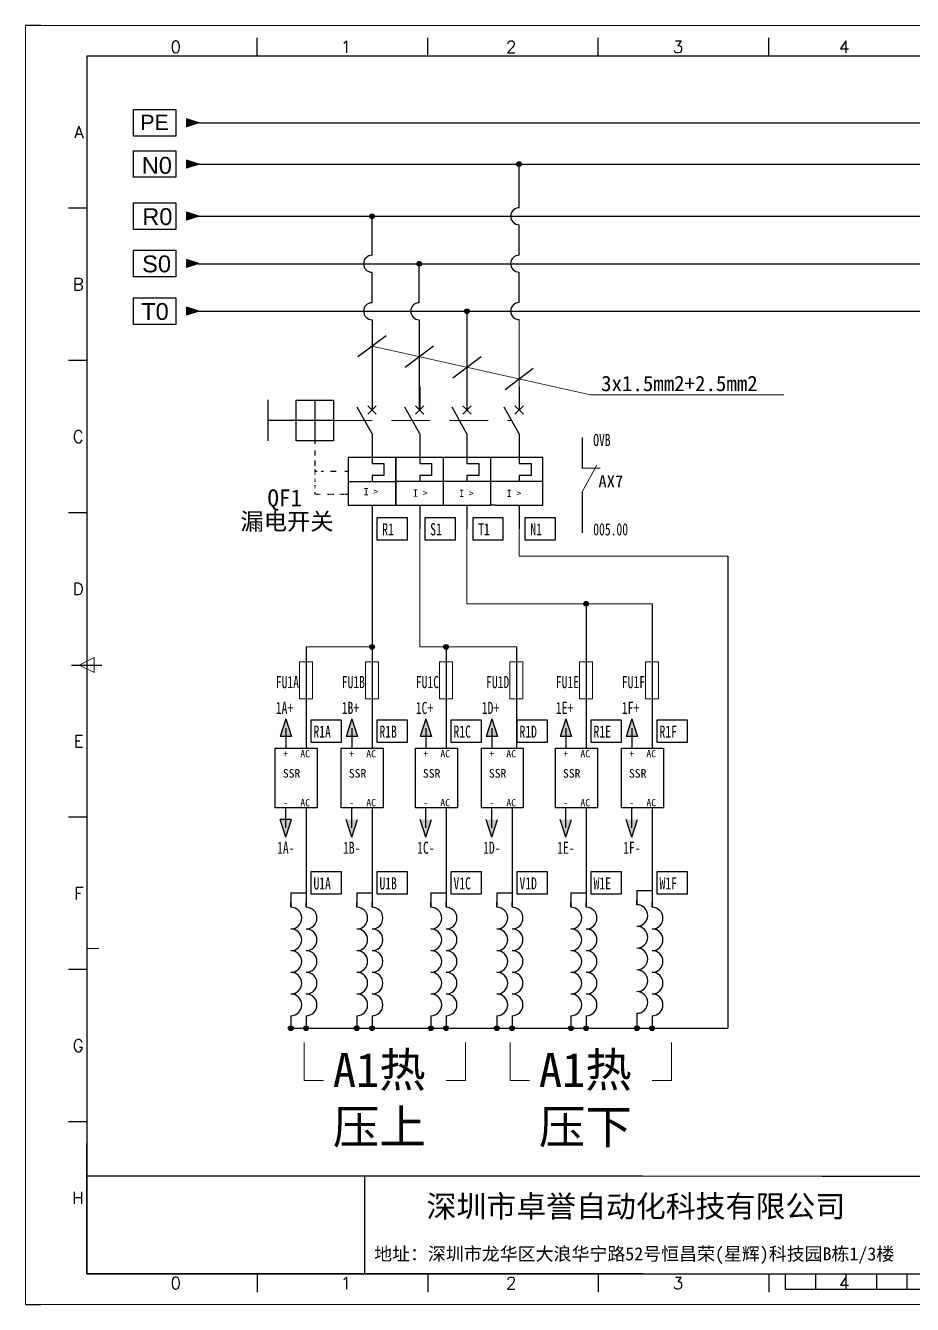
# Model space of a CAD drawing. Extents: x 35123 to 43919, y -4314 to -326.
# Drawn here: x 35934.4 to 36080, y -2913.9 to -2703.9 of the extents above; entities that cross this region are included whole.
import ezdxf
from ezdxf.enums import TextEntityAlignment as Align

# ---------------------------------------------------------------- set-up
doc = ezdxf.new("R2010")
doc.units = 0
doc.header["$MEASUREMENT"] = 0
for name, pattern in [('ACANSTGL', [0.11811, 0.07874, -0.03937]), ('ACISOWELD', [3, 2, -1]), ('DASHED2', [9.525, 6.35, -3.175])]:
    doc.linetypes.add(name, pattern=pattern)
for name, color, linetype in [('AE_BOR', 1, 'Continuous'), ('MISC', 2, 'Continuous'), ('SYMS', 7, 'Continuous'), ('细实线层', 7, 'Continuous')]:
    doc.layers.add(name, color=color, linetype=linetype)
doc.styles.add('WD', font='romans.shx', dxfattribs={"bigfont": 'gbcbig.shx'})
doc.styles.add('WD_IEC', font='ISOCP2.shx', dxfattribs={"width": 0.9, "height": 4, "bigfont": 'gbcbig.shx'})
doc.styles.add('宋', font='SimSun.ttf', dxfattribs={"width": 0.7})
doc.styles.add('样式 0', font='')
doc.styles.add('样式 8', font='arial.ttf')
doc.styles.get('样式 0').set_extended_font_data('KaiTi_GB2312')

# ---------------------------------------------------------------- blocks, each defined once
blk = doc.blocks.new('gb_a2_a')
for p, q in [((584, 410), (25, 410)), ((25, 410), (25, 10)), ((25, 10), (584, 10))]:
    blk.add_line(p, q)
at = {"lineweight": 9, "ltscale": 0.1}
blk.add_line((25, 116.86), (29, 116.86), dxfattribs=at)
at = {"layer": 'AE_BOR', "lineweight": 30}
for p, q in [((10, 420), (4.93, 420)), ((4.93, 0), (10, 0))]:
    blk.add_line(p, q, dxfattribs=at)
at = {"layer": 'AE_BOR', "color": 1, "lineweight": 15}
for p, q in [((4.93, 420), (598.93, 420)), ((4.93, 0), (4.93, 420)), ((22.5, 210), (27.5, 212.5)), ((27.5, 207.5), (22.5, 210)), ((27.5, 212.5), (27.5, 207.5)), ((598.93, 0), (4.93, 0))]:
    blk.add_line(p, q, dxfattribs=at)
at = {"layer": 'AE_BOR'}
for p, q in [((81, 410), (81, 416)), ((137, 410), (137, 416)), ((193, 410), (193, 416)), ((249, 410), (249, 416)), ((25, 360), (19, 360)), ((25, 310), (19, 310)), ((25, 260), (19, 260)), ((25, 160), (19, 160)), ((25, 110), (19, 110)), ((25, 60), (19, 60)), ((81, 10), (81, 4)), ((137, 10), (137, 4)), ((193, 10), (193, 4)), ((249, 10), (249, 4))]:
    blk.add_line(p, q, dxfattribs=at)
at = {"layer": 'AE_BOR', "color": 2, "lineweight": 30}
for p, q in [((20, 210), (30, 210)), ((254.5, 5), (254.5, 10)), ((264.5, 5), (264.5, 10)), ((274.5, 5), (274.5, 10)), ((284.5, 5), (284.5, 10)), ((294.5, 5), (294.5, 10)), ((254.5, 5), (354.5, 5))]:
    blk.add_line(p, q, dxfattribs=at)
at = {"layer": 'AE_BOR', "style": 'WD'}
for s, p in [('0', (54.27, 411)), ('1', (110.12, 411)), ('2', (164.42, 411)), ('3', (219.22, 411)), ('4', (273.82, 411)), ('0', (54.27, 5)), ('1', (110.12, 5)), ('2', (164.42, 5)), ('3', (219.22, 5)), ('4', (273.82, 5))]:
    blk.add_text(s, height=4, dxfattribs=at).set_placement(p, align=Align.CENTER)
for s, p in [('A', (24, 385)), ('B', (24, 335)), ('C', (24, 285)), ('D', (24, 235)), ('E', (24, 185)), ('F', (24, 135)), ('G', (24, 85)), ('H', (24, 35))]:
    blk.add_text(s, height=4, dxfattribs=at).set_placement(p, align=Align.MIDDLE_RIGHT)
blk = doc.blocks.new('VCB11THI')
for p, q in [((0, 7.5), (0, 2.5)), ((0, -2.5), (-3.12, 3.12)), ((-0.88, 3.38), (0.88, 1.62)), ((-0.88, 1.62), (0.88, 3.38)), ((0, -2.5), (0, -8.75)), ((0, -8.75), (2.5, -8.75)), ((2.5, -8.75), (2.5, -11.25)), ((-5, -12.5), (5, -12.5)), ((0, -11.25), (0, -12.5)), ((2.5, -11.25), (0, -11.25)), ((0, -17.5), (0, -22.5))]:
    blk.add_line(p, q)
blk.add_lwpolyline([(-5, -7.5), (-5, -17.5), (5, -17.5), (5, -7.5)], close=True)
at = {"style": 'WD_IEC'}
for tag, p in [('INST', (-8, 5.25)), ('LOC', (-8, 1.75)), ('TAG1', (-8, -1.75)), ('RATING1', (-8, -6.35)), ('DESC1', (-8, -14.35)), ('DESC2', (-8, -17.85)), ('DESC3', (-8, -21.35))]:
    blk.add_attdef(tag, text='', height=2.5, dxfattribs=at).set_placement(p, align=Align.RIGHT)
blk.add_attdef('TERM01', text='', height=2, rotation=90, dxfattribs=at).set_placement((-1, 7.5), align=Align.RIGHT)
at = {"style": 'WD_IEC', "flags": 1}
for tag, p, height in [('X2TERM01', (0, 7.5), 0.32), ('MFG', (2.75, 6.5), 1.5), ('CAT', (2.75, 4), 1.5), ('X4LINK', (-2, 0), 0.32), ('X1LINK', (-0.5, 0), 0.32), ('CONTACT', (-5, -7.5), 1), ('COMMON', (-3.75, -8.75), 1), ('ASSYCODE', (1, -19), 1), ('FAMILY', (1, -20.5), 1), ('CATDESC', (1, -22), 1), ('X8TERM02', (0, -22.5), 0.32)]:
    blk.add_attdef(tag, p, '', height=height, dxfattribs=at)
at = {"lineweight": 15, "style": 'WD_IEC'}
blk.add_attdef('XREF', text='', height=2.5, dxfattribs=at).set_placement((-8, -10.35), align=Align.RIGHT)
at = {"style": 'WD_IEC'}
blk.add_attdef('TERM02', (-1, -22.5), '', height=2, rotation=90, dxfattribs=at)
at = {"linetype": 'Continuous', "style": 'WD_IEC'}
blk.add_attdef('T', text='', height=2.5, dxfattribs=at).set_placement((0, -15), align=Align.MIDDLE_CENTER)
blk = doc.blocks.new('VCB21THI')
for p, q in [((0, 7.5), (0, 2.5)), ((0, -2.5), (-3.12, 3.12)), ((-0.88, 3.38), (0.88, 1.62)), ((-0.88, 1.62), (0.88, 3.38)), ((0, -2.5), (0, -8.75)), ((0, -8.75), (2.5, -8.75)), ((2.5, -8.75), (2.5, -11.25)), ((-5, -12.5), (5, -12.5)), ((0, -11.25), (0, -12.5)), ((2.5, -11.25), (0, -11.25)), ((0, -17.5), (0, -22.5))]:
    blk.add_line(p, q)
blk.add_lwpolyline([(-5, -7.5), (-5, -17.5), (5, -17.5), (5, -7.5)], close=True)
at = {"style": 'WD_IEC'}
for tag, p in [('INST', (-8, 5.25)), ('LOC', (-8, 1.75)), ('TAG2', (-8, -1.75)), ('RATING1', (-8, -6.35)), ('DESC1', (-8, -14.35)), ('DESC2', (-8, -17.85)), ('DESC3', (-8, -21.35))]:
    blk.add_attdef(tag, text='', height=2.5, dxfattribs=at).set_placement(p, align=Align.RIGHT)
blk.add_attdef('TERM01', text='', height=2, rotation=90, dxfattribs=at).set_placement((-1, 7.5), align=Align.RIGHT)
at = {"style": 'WD_IEC', "flags": 1}
for tag, p, height in [('X2TERM01', (0, 7.5), 0.32), ('X4LINK', (-2, 0), 0.32), ('X1LINK', (-0.5, 0), 0.32), ('CONTACT', (-5, -7.5), 1), ('COMMON', (-3.75, -8.75), 1), ('FAMILY', (1, -20.5), 1), ('X8TERM02', (0, -22.5), 0.32)]:
    blk.add_attdef(tag, p, '', height=height, dxfattribs=at)
at = {"lineweight": 15, "style": 'WD_IEC'}
blk.add_attdef('XREF', text='', height=2.5, dxfattribs=at).set_placement((-8, -10.35), align=Align.RIGHT)
at = {"style": 'WD_IEC'}
blk.add_attdef('TERM02', (-1, -22.5), '', height=2, rotation=90, dxfattribs=at)
at = {"linetype": 'Continuous', "style": 'WD_IEC'}
blk.add_attdef('T', text='', height=2.5, dxfattribs=at).set_placement((0, -15), align=Align.MIDDLE_CENTER)
blk = doc.blocks.new('WDDOT')
blk.add_hatch(color=256).paths.add_polyline_path([(0.5, 0, 1), (-0.5, 0, 1)])
blk.add_circle((0, 0), 0.5)

msp = doc.modelspace()

# ---------------------------------------------------------------- hatches: boundary and pattern name
for points in [[(35962.82, -2726.613), (35960.777, -2725.958), (35960.777, -2727.267)], [(35962.82, -2735.178), (35960.777, -2734.524), (35960.777, -2735.833)], [(35962.82, -2742.94), (35960.777, -2742.286), (35960.777, -2743.595)], [(35962.82, -2750.775), (35960.777, -2750.12), (35960.777, -2751.43)], [(35977.111, -2817.694), (35978.046, -2820.612), (35976.175, -2820.612)], [(35987.945, -2817.694), (35988.88, -2820.612), (35987.01, -2820.612)], [(36000.111, -2817.694), (36001.046, -2820.612), (35999.175, -2820.612)], [(36010.945, -2817.694), (36011.88, -2820.612), (36010.01, -2820.612)], [(36023.111, -2817.694), (36024.046, -2820.612), (36022.175, -2820.612)], [(36033.945, -2817.694), (36034.88, -2820.612), (36033.01, -2820.612)], [(35977.111, -2837.163), (35978.046, -2834.245), (35976.175, -2834.245)], [(35987.945, -2837.163), (35988.88, -2834.245), (35987.01, -2834.245)], [(36000.111, -2837.163), (36001.046, -2834.245), (35999.175, -2834.245)], [(36010.945, -2837.163), (36011.88, -2834.245), (36010.01, -2834.245)], [(36023.111, -2837.163), (36024.046, -2834.245), (36022.175, -2834.245)], [(36033.945, -2837.163), (36034.88, -2834.245), (36033.01, -2834.245)]]:
    msp.add_hatch(color=256).paths.add_polyline_path(points)
h = msp.add_hatch(color=256)
edge = h.paths.add_edge_path()
edge.add_arc((36015.431, -2726.606), 0.389, 0, 360)
h = msp.add_hatch(color=256)
edge = h.paths.add_edge_path()
edge.add_arc((35991.269, -2735.178), 0.389, 0, 360)
h = msp.add_hatch(color=256)
edge = h.paths.add_edge_path()
edge.add_arc((35999.03, -2742.975), 0.389, 0, 360)
h = msp.add_hatch(color=256)
edge = h.paths.add_edge_path()
edge.add_arc((36006.865, -2750.771), 0.389, 0, 360)
h = msp.add_hatch(color=256)
edge = h.paths.add_edge_path()
edge.add_arc((36026.434, -2798.813), 0.389, 0, 360)
h = msp.add_hatch(color=256)
edge = h.paths.add_edge_path()
edge.add_arc((35991.269, -2805.908), 0.389, 0, 360)
h = msp.add_hatch(color=256)
edge = h.paths.add_edge_path()
edge.add_arc((36003.436, -2805.909), 0.389, 0, 360)
h = msp.add_hatch(color=256)
edge = h.paths.add_edge_path()
edge.add_arc((35977.934, -2868.508), 0.389, 0, 360)
h = msp.add_hatch(color=256)
edge = h.paths.add_edge_path()
edge.add_arc((35980.434, -2868.508), 0.389, 0, 360)
h = msp.add_hatch(color=256)
edge = h.paths.add_edge_path()
edge.add_arc((35988.769, -2868.508), 0.389, 0, 360)
h = msp.add_hatch(color=256)
edge = h.paths.add_edge_path()
edge.add_arc((35991.269, -2868.508), 0.389, 0, 360)
h = msp.add_hatch(color=256)
edge = h.paths.add_edge_path()
edge.add_arc((36000.934, -2868.508), 0.389, 0, 360)
h = msp.add_hatch(color=256)
edge = h.paths.add_edge_path()
edge.add_arc((36003.434, -2868.508), 0.389, 0, 360)
h = msp.add_hatch(color=256)
edge = h.paths.add_edge_path()
edge.add_arc((36011.769, -2868.508), 0.389, 0, 360)
h = msp.add_hatch(color=256)
edge = h.paths.add_edge_path()
edge.add_arc((36014.269, -2868.508), 0.389, 0, 360)
h = msp.add_hatch(color=256)
edge = h.paths.add_edge_path()
edge.add_arc((36023.934, -2868.508), 0.389, 0, 360)
h = msp.add_hatch(color=256)
edge = h.paths.add_edge_path()
edge.add_arc((36026.434, -2868.508), 0.389, 0, 360)
h = msp.add_hatch(color=256)
edge = h.paths.add_edge_path()
edge.add_arc((36034.769, -2868.508), 0.389, 0, 360)
h = msp.add_hatch(color=256)
edge = h.paths.add_edge_path()
edge.add_arc((36037.269, -2868.508), 0.389, 0, 360)
at = {"layer": 'MISC'}
msp.add_hatch(color=0, dxfattribs=at).paths.add_polyline_path([(35962.82, -2719.848), (35960.777, -2719.193), (35960.777, -2720.503)])

# ---------------------------------------------------------------- linework, layer by layer
for p, q in [((35962.82, -2726.613), (35960.777, -2725.958)), ((35960.777, -2725.958), (35960.777, -2727.267)), ((35962.82, -2726.613), (35960.777, -2727.267)), ((35962.82, -2726.613), (36201.137, -2726.613)), ((36015.431, -2733.778), (36015.431, -2726.606)), ((35962.82, -2735.178), (35960.777, -2734.524)), ((35960.777, -2734.524), (35960.777, -2735.833)), ((35962.82, -2735.178), (35960.777, -2735.833)), ((35962.82, -2735.178), (36201.137, -2735.178)), ((35991.269, -2741.58), (35991.269, -2735.178)), ((36015.431, -2741.574), (36015.431, -2736.566)), ((35962.82, -2742.94), (35960.777, -2742.286)), ((35960.777, -2742.286), (35960.777, -2743.595)), ((35962.82, -2742.94), (35960.777, -2743.595)), ((35962.713, -2742.975), (36201.137, -2742.975)), ((35991.269, -2749.377), (35991.269, -2744.369)), ((35999.03, -2749.377), (35999.03, -2742.975)), ((36015.431, -2749.37), (36015.431, -2744.362)), ((35962.82, -2750.775), (35960.777, -2750.12)), ((35960.777, -2750.12), (35960.777, -2751.43)), ((35962.82, -2750.775), (35960.777, -2751.43)), ((35962.807, -2750.771), (36201.137, -2750.771)), ((36006.865, -2750.771), (36006.865, -2767.014)), ((35991.269, -2752.165), (35991.269, -2767.014)), ((35999.03, -2752.165), (35999.03, -2767.014)), ((36015.431, -2763.116), (36015.431, -2767.014)), ((35974.147, -2765.352), (35974.147, -2772.075)), ((35981.872, -2765.391), (35981.872, -2772.036)), ((36015.431, -2770.912), (36012.995, -2766.527)), ((36014.742, -2766.325), (36016.12, -2767.703)), ((36014.742, -2767.703), (36016.12, -2766.325)), ((35984.941, -2768.714), (35974.147, -2768.714)), ((36015.431, -2770.912), (36015.431, -2775.785)), ((36025.766, -2771.535), (36025.766, -2776.56)), ((35981.872, -2772.036), (35981.872, -2772.562)), ((35981.872, -2773.653), (35981.872, -2774.472)), ((35981.872, -2775.291), (35981.872, -2776.155)), ((36011.533, -2774.81), (36010.763, -2774.81)), ((36019.329, -2774.81), (36011.533, -2774.81)), ((36015.431, -2775.785), (36017.38, -2775.785)), ((36017.38, -2775.785), (36017.38, -2777.734)), ((36019.329, -2782.606), (36019.329, -2774.81)), ((35981.872, -2776.746), (35981.872, -2777.066)), ((35981.872, -2777.066), (35982.266, -2777.066)), ((35982.904, -2777.066), (35983.314, -2777.066)), ((35984.452, -2777.066), (35985.363, -2777.066)), ((35986.82, -2777.066), (35987.375, -2777.066)), ((36015.431, -2777.734), (36015.431, -2778.708)), ((36017.38, -2777.734), (36015.431, -2777.734)), ((36010.763, -2778.708), (36019.329, -2778.708)), ((36025.766, -2780.458), (36025.767, -2787.189)), ((35991.269, -2782.613), (35991.269, -2822.541)), ((36011.533, -2782.606), (36010.763, -2782.606)), ((36011.533, -2782.606), (36019.329, -2782.606)), ((36015.431, -2782.606), (36015.431, -2786.505)), ((36049.681, -2790.98), (36049.681, -2868.508)), ((36026.434, -2798.813), (36026.434, -2822.541)), ((36037.269, -2798.814), (36037.269, -2822.541)), ((35980.434, -2805.908), (35980.434, -2822.541)), ((36003.436, -2805.909), (36003.434, -2822.541)), ((36014.972, -2805.909), (36014.971, -2822.541)), ((35977.111, -2817.694), (35976.175, -2820.612)), ((35977.111, -2817.694), (35978.046, -2820.612)), ((35987.945, -2817.694), (35987.01, -2820.612)), ((35987.945, -2817.694), (35988.88, -2820.612)), ((36000.111, -2817.694), (35999.175, -2820.612)), ((36000.111, -2817.694), (36001.046, -2820.612)), ((36010.945, -2817.694), (36010.01, -2820.612)), ((36010.945, -2817.694), (36011.88, -2820.612)), ((36023.111, -2817.694), (36022.175, -2820.612)), ((36023.111, -2817.694), (36024.046, -2820.612)), ((36033.945, -2817.694), (36033.01, -2820.612)), ((36033.945, -2817.694), (36034.88, -2820.612)), ((35977.111, -2819.248), (35977.111, -2822.541)), ((35987.945, -2819.248), (35987.945, -2822.541)), ((36000.111, -2819.248), (36000.111, -2822.541)), ((36010.945, -2819.248), (36010.945, -2822.541)), ((36023.111, -2819.248), (36023.111, -2822.541)), ((36033.945, -2819.248), (36033.945, -2822.541)), ((35978.046, -2820.612), (35976.175, -2820.612)), ((35988.88, -2820.612), (35987.01, -2820.612)), ((36001.046, -2820.612), (35999.175, -2820.612)), ((36011.88, -2820.612), (36010.01, -2820.612)), ((36024.046, -2820.612), (36022.175, -2820.612)), ((36034.88, -2820.612), (36033.01, -2820.612)), ((35977.111, -2835.608), (35977.111, -2832.316)), ((35980.434, -2832.316), (35980.434, -2848.64)), ((35987.945, -2835.608), (35987.945, -2832.316)), ((35991.269, -2832.316), (35991.269, -2848.64)), ((36000.111, -2835.608), (36000.111, -2832.316)), ((36003.434, -2832.316), (36003.434, -2848.64)), ((36010.945, -2835.608), (36010.945, -2832.316)), ((36014.269, -2832.316), (36014.269, -2848.64)), ((36023.111, -2835.608), (36023.111, -2832.316)), ((36026.434, -2832.316), (36026.434, -2848.64)), ((36033.945, -2835.608), (36033.945, -2832.316)), ((36037.269, -2832.316), (36037.269, -2848.64)), ((35977.111, -2837.163), (35976.175, -2834.245)), ((35978.046, -2834.245), (35976.175, -2834.245)), ((35977.111, -2837.163), (35978.046, -2834.245)), ((35987.945, -2837.163), (35987.01, -2834.245)), ((35987.945, -2837.163), (35988.88, -2834.245)), ((36000.111, -2837.163), (35999.175, -2834.245)), ((36000.111, -2837.163), (36001.046, -2834.245)), ((36010.945, -2837.163), (36010.01, -2834.245)), ((36010.945, -2837.163), (36011.88, -2834.245)), ((36023.111, -2837.163), (36022.175, -2834.245)), ((36023.111, -2837.163), (36024.046, -2834.245)), ((36033.945, -2837.163), (36033.01, -2834.245)), ((36033.945, -2837.163), (36034.88, -2834.245)), ((35977.934, -2846.285), (35977.934, -2848.64)), ((35988.769, -2846.285), (35988.769, -2848.64)), ((36000.934, -2846.285), (36000.934, -2848.64)), ((36011.769, -2846.285), (36011.769, -2848.64)), ((36023.934, -2846.285), (36023.934, -2848.64)), ((36034.769, -2845.884), (36034.769, -2848.238)), ((36034.769, -2848.238), (36034.769, -2847.435)), ((35977.934, -2848.64), (35977.934, -2847.837)), ((35980.434, -2848.64), (35980.434, -2847.837)), ((35988.769, -2848.64), (35988.769, -2847.837)), ((35991.269, -2848.64), (35991.269, -2847.837)), ((36000.934, -2848.64), (36000.934, -2847.837)), ((36003.434, -2848.64), (36003.434, -2847.837)), ((36011.769, -2848.64), (36011.769, -2847.837)), ((36014.269, -2848.64), (36014.269, -2847.837)), ((36023.934, -2848.64), (36023.934, -2847.837)), ((36026.434, -2848.64), (36026.434, -2847.837)), ((36037.269, -2848.64), (36037.269, -2847.837)), ((35977.934, -2866.456), (35977.934, -2868.508)), ((35977.934, -2866.456), (35977.934, -2868.508)), ((35980.434, -2866.456), (35980.434, -2868.508)), ((35980.434, -2866.456), (35980.434, -2868.508)), ((35988.769, -2866.456), (35988.769, -2868.508)), ((35988.769, -2866.456), (35988.769, -2868.508)), ((35991.269, -2866.456), (35991.269, -2868.508)), ((35991.269, -2866.456), (35991.269, -2868.508)), ((36000.934, -2866.456), (36000.934, -2868.508)), ((36000.934, -2866.456), (36000.934, -2868.508)), ((36003.434, -2866.456), (36003.434, -2868.508)), ((36003.434, -2866.456), (36003.434, -2868.508)), ((36011.769, -2866.456), (36011.769, -2868.508)), ((36011.769, -2866.456), (36011.769, -2868.508)), ((36014.269, -2866.456), (36014.269, -2868.508)), ((36014.269, -2866.456), (36014.269, -2868.508)), ((36023.934, -2866.456), (36023.934, -2868.508)), ((36023.934, -2866.456), (36023.934, -2868.508)), ((36026.434, -2866.456), (36026.434, -2868.508)), ((36026.434, -2866.456), (36026.434, -2868.508)), ((36034.769, -2866.054), (36034.769, -2868.107)), ((36034.769, -2866.054), (36034.769, -2868.508)), ((36037.269, -2866.456), (36037.269, -2868.508)), ((36037.269, -2866.456), (36037.269, -2868.508)), ((35977.934, -2868.508), (36049.681, -2868.508)), ((35990.061, -2892.785), (35990.061, -2908.87)), ((36065.175, -2908.87), (36125.125, -2908.87))]:
    msp.add_line(p, q)
at = {"lineweight": 0}
for p, q in [((36015.431, -2752.159), (36015.431, -2767.014)), ((36025.766, -2780.458), (36028.203, -2776.073)), ((36025.766, -2776.56), (36028.735, -2776.56)), ((35999.103, -2782.606), (35999.103, -2805.908)), ((36006.865, -2782.606), (36006.865, -2798.811)), ((36015.431, -2782.606), (36015.431, -2790.98)), ((36015.431, -2790.98), (36049.681, -2790.98)), ((36006.865, -2798.811), (36037.269, -2798.814)), ((35991.269, -2805.908), (35980.434, -2805.908)), ((35999.103, -2805.908), (36014.972, -2805.912)), ((35980.119, -2870.87), (35980.119, -2877.111)), ((36006.621, -2870.87), (36006.621, -2877.111)), ((36013.954, -2870.87), (36013.954, -2877.111)), ((36040.455, -2870.87), (36040.455, -2877.111)), ((35980.119, -2877.111), (35983.297, -2877.111)), ((36003.443, -2877.111), (36006.621, -2877.111)), ((36013.954, -2877.111), (36017.131, -2877.111)), ((36037.278, -2877.111), (36040.455, -2877.111))]:
    msp.add_line(p, q, dxfattribs=at)
at = {"linetype": 'DASHED2', "lineweight": 0}
msp.add_line((35984.941, -2768.714), (36014.21, -2768.714), dxfattribs=at)
at = {"linetype": 'ACANSTGL'}
for p, q in [((35981.872, -2777.066), (35981.872, -2777.611)), ((35981.872, -2778.293), (35981.872, -2778.884)), ((35981.872, -2779.339), (35981.872, -2779.885)), ((35981.872, -2780.476), (35981.872, -2780.812)), ((35981.872, -2780.812), (35982.864, -2780.812)), ((35983.882, -2780.812), (35984.991, -2780.812)), ((35986.009, -2780.812), (35987.353, -2780.812))]:
    msp.add_line(p, q, dxfattribs=at)
at = {"ltscale": 2}
for p, q in [((35944.408, -2908.87), (35944.408, -2887.423)), ((36035.713, -2892.785), (35944.408, -2892.785)), ((36065.175, -2892.785), (36223.908, -2892.785)), ((36035.713, -2908.87), (35944.408, -2908.87))]:
    msp.add_line(p, q, dxfattribs=at)
at = {"lineweight": 9, "ltscale": 0.1}
for p, q in [((36035.713, -2892.785), (36065.175, -2892.785)), ((36035.713, -2908.87), (36065.175, -2908.87)), ((36063.818, -2908.87), (36063.818, -2908.87)), ((36063.818, -2908.87), (36063.818, -2908.87))]:
    msp.add_line(p, q, dxfattribs=at)
at = {"color": 0, "lineweight": -3}
msp.add_lwpolyline([(35952.111, -2717.672), (35959.052, -2717.672), (35959.052, -2722.024), (35952.111, -2722.024)], close=True, dxfattribs=at)
at = {"lineweight": -3}
for points in [[(35952.111, -2724.436), (35959.052, -2724.436), (35959.052, -2728.789), (35952.111, -2728.789)], [(35952.111, -2733.002), (35959.052, -2733.002), (35959.052, -2737.355), (35952.111, -2737.355)], [(35952.111, -2740.764), (35959.052, -2740.764), (35959.052, -2745.117), (35952.111, -2745.117)], [(35952.111, -2748.599), (35959.052, -2748.599), (35959.052, -2752.951), (35952.111, -2752.951)]]:
    msp.add_lwpolyline(points, close=True, dxfattribs=at)
for points in [[(35978.802, -2765.391), (35984.941, -2765.391), (35984.941, -2772.036), (35978.802, -2772.036)], [(35975.387, -2822.541), (35982.281, -2822.541), (35982.281, -2832.316), (35975.387, -2832.316)], [(35986.222, -2822.541), (35993.116, -2822.541), (35993.116, -2832.316), (35986.222, -2832.316)], [(35998.387, -2822.541), (36005.281, -2822.541), (36005.281, -2832.316), (35998.387, -2832.316)], [(36009.222, -2822.541), (36016.116, -2822.541), (36016.116, -2832.316), (36009.222, -2832.316)], [(36021.387, -2822.541), (36028.281, -2822.541), (36028.281, -2832.316), (36021.387, -2832.316)], [(36032.222, -2822.541), (36039.116, -2822.541), (36039.116, -2832.316), (36032.222, -2832.316)]]:
    msp.add_lwpolyline(points, close=True)
at = {"ltscale": 2}
for points in [[(35997.084, -2784.711), (35992.062, -2784.711), (35992.062, -2788.316), (35997.084, -2788.316)], [(36004.959, -2784.71), (35999.936, -2784.71), (35999.936, -2788.315), (36004.959, -2788.315)], [(36012.833, -2784.709), (36007.81, -2784.709), (36007.81, -2788.313), (36012.833, -2788.313)], [(36021.399, -2784.709), (36016.376, -2784.709), (36016.376, -2788.313), (36021.399, -2788.313)], [(35986.249, -2817.932), (35981.227, -2817.932), (35981.227, -2821.536), (35986.249, -2821.536)], [(35997.084, -2817.932), (35992.062, -2817.932), (35992.062, -2821.536), (35997.084, -2821.536)], [(36009.249, -2817.932), (36004.227, -2817.932), (36004.227, -2821.536), (36009.249, -2821.536)], [(36020.084, -2817.932), (36015.062, -2817.932), (36015.062, -2821.536), (36020.084, -2821.536)], [(36032.249, -2817.932), (36027.227, -2817.932), (36027.227, -2821.536), (36032.249, -2821.536)], [(36043.084, -2817.932), (36038.062, -2817.932), (36038.062, -2821.536), (36043.084, -2821.536)], [(35986.249, -2842.847), (35981.227, -2842.847), (35981.227, -2846.452), (35986.249, -2846.452)], [(35997.084, -2842.847), (35992.062, -2842.847), (35992.062, -2846.452), (35997.084, -2846.452)], [(36009.249, -2842.847), (36004.227, -2842.847), (36004.227, -2846.452), (36009.249, -2846.452)], [(36020.084, -2842.847), (36015.062, -2842.847), (36015.062, -2846.452), (36020.084, -2846.452)], [(36032.249, -2842.847), (36027.227, -2842.847), (36027.227, -2846.452), (36032.249, -2846.452)], [(36043.084, -2842.847), (36038.062, -2842.847), (36038.062, -2846.452), (36043.084, -2846.452)]]:
    msp.add_lwpolyline(points, close=True, dxfattribs=at)
for centre in [(36015.431, -2726.606), (35991.269, -2735.178), (35999.03, -2742.975), (36006.865, -2750.771), (36026.434, -2798.813), (35991.269, -2805.908), (36003.436, -2805.909), (35977.934, -2868.508), (35980.434, -2868.508), (35988.769, -2868.508), (35991.269, -2868.508), (36000.934, -2868.508), (36003.434, -2868.508), (36011.769, -2868.508), (36014.269, -2868.508), (36023.934, -2868.508), (36026.434, -2868.508), (36034.769, -2868.508), (36037.269, -2868.508)]:
    msp.add_circle(centre, 0.389)
for centre in [(36015.431, -2735.172), (35991.269, -2742.975), (36015.431, -2742.968), (35991.269, -2750.771), (35999.03, -2750.771), (36015.431, -2750.764)]:
    msp.add_arc(centre, 1.394, 90, 270, dxfattribs=at)
for centre in [(35977.934, -2850.421), (35980.434, -2850.421), (35988.769, -2850.421), (35991.269, -2850.421), (36000.934, -2850.421), (36003.434, -2850.421), (36011.769, -2850.421), (36014.269, -2850.421), (36023.934, -2850.421), (36026.434, -2850.421), (36034.769, -2850.02), (36037.269, -2850.421), (35977.934, -2853.984), (35980.434, -2853.984), (35988.769, -2853.984), (35991.269, -2853.984), (36000.934, -2853.984), (36003.434, -2853.984), (36011.769, -2853.984), (36014.269, -2853.984), (36023.934, -2853.984), (36026.434, -2853.984), (36034.769, -2853.583), (36037.269, -2853.984), (35977.934, -2857.548), (35980.434, -2857.548), (35988.769, -2857.548), (35991.269, -2857.548), (36000.934, -2857.548), (36003.434, -2857.548), (36011.769, -2857.548), (36014.269, -2857.548), (36023.934, -2857.548), (36026.434, -2857.548), (36034.769, -2857.146), (36037.269, -2857.548), (35977.934, -2861.111), (35980.434, -2861.111), (35988.769, -2861.111), (35991.269, -2861.111), (36000.934, -2861.111), (36003.434, -2861.111), (36011.769, -2861.111), (36014.269, -2861.111), (36023.934, -2861.111), (36026.434, -2861.111), (36034.769, -2860.71), (36037.269, -2861.111), (35977.934, -2864.674), (35980.434, -2864.674), (35988.769, -2864.674), (35991.269, -2864.674), (36000.934, -2864.674), (36003.434, -2864.674), (36011.769, -2864.674), (36014.269, -2864.674), (36023.934, -2864.674), (36026.434, -2864.674), (36034.769, -2864.273), (36037.269, -2864.674)]:
    msp.add_arc(centre, 1.782, 270, 90)
at = {"layer": 'MISC', "color": 0}
for p, q in [((35962.82, -2719.848), (35960.777, -2719.193)), ((35960.777, -2719.193), (35960.777, -2720.503)), ((35962.82, -2719.848), (35960.777, -2720.503)), ((35962.82, -2719.848), (36201.137, -2719.848)), ((35977.934, -2846.285), (35980.434, -2846.285)), ((35988.769, -2846.285), (35991.269, -2846.285)), ((36000.934, -2846.285), (36003.434, -2846.285)), ((36011.769, -2846.285), (36014.269, -2846.285)), ((36023.934, -2846.285), (36026.434, -2846.285)), ((36034.769, -2845.884), (36037.269, -2845.884))]:
    msp.add_line(p, q, dxfattribs=at)
at = {"layer": '细实线层', "linetype": 'ByBlock'}
for p, q in [((35988.958, -2758.223), (35993.579, -2754.757)), ((35996.72, -2759.952), (36001.341, -2756.486)), ((36004.554, -2761.697), (36009.176, -2758.231)), ((36013.12, -2763.605), (36017.742, -2760.139))]:
    msp.add_line(p, q, dxfattribs=at)
at = {"layer": '细实线层', "lineweight": 0}
for p, q in [((35991.269, -2756.49), (36027.138, -2764.479)), ((36027.138, -2764.479), (36058.884, -2764.479))]:
    msp.add_line(p, q, dxfattribs=at)
for points in [[(35979.369, -2808.358), (35981.499, -2808.358), (35981.499, -2814.423), (35979.369, -2814.423)], [(35990.203, -2808.358), (35992.334, -2808.358), (35992.334, -2814.423), (35990.203, -2814.423)], [(36002.369, -2808.358), (36004.499, -2808.358), (36004.499, -2814.423), (36002.369, -2814.423)], [(36013.906, -2808.358), (36016.036, -2808.358), (36016.036, -2814.423), (36013.906, -2814.423)], [(36025.369, -2808.358), (36027.499, -2808.358), (36027.499, -2814.423), (36025.369, -2814.423)], [(36036.203, -2808.358), (36038.334, -2808.358), (36038.334, -2814.423), (36036.203, -2814.423)]]:
    msp.add_lwpolyline(points, close=True, dxfattribs=at)

# ---------------------------------------------------------------- block references
at = {"xscale": 0.5, "yscale": 0.5, "zscale": 0.5}
msp.add_blockref('gb_a2_a', (35931.908, -2913.87), dxfattribs=at)
at = {"layer": 'SYMS', "lineweight": -3, "xscale": 0.4949999999989814, "yscale": 0.4949999999998909, "zscale": 0.495}
for p in [(36015.431, -2726.606), (35991.269, -2735.178), (35999.03, -2742.975), (36006.865, -2750.771), (36026.434, -2798.813), (35991.269, -2805.908), (36003.436, -2805.909), (35977.934, -2868.508), (35980.434, -2868.508), (35988.769, -2868.508), (35991.269, -2868.508), (36000.934, -2868.508), (36003.434, -2868.508), (36011.769, -2868.508), (36014.269, -2868.508), (36023.934, -2868.508), (36026.434, -2868.508), (36034.769, -2868.508), (36037.269, -2868.508)]:
    msp.add_blockref('WDDOT', p, dxfattribs=at)
at = {"layer": 'SYMS', "linetype": 'ACISOWELD', "xscale": 0.7796249999992142, "yscale": 0.7796249999992142, "zscale": 0.779624999999994}
for name, p in [('VCB11THI', (35991.269, -2768.969)), ('VCB21THI', (35999.103, -2768.963)), ('VCB21THI', (36006.865, -2768.963))]:
    msp.add_blockref(name, p, dxfattribs=at)

# ---------------------------------------------------------------- texts
msp.add_text('3x1.5mm2+2.5mm2', height=2.52).set_placement((36028.888, -2763.897))
at = {"char_height": 2.772, "width": 4.96666, "attachment_point": 1, "style": '样式 8'}
for s, insert in [('N0', (35953.456, -2725.439)), ('R0', (35953.538, -2733.854)), ('S0', (35953.521, -2741.618)), ('T0', (35953.371, -2749.432))]:
    msp.add_mtext(s, dxfattribs=dict(at, insert=insert))
for s, insert, char_height, width, attachment_point in [('I >', (35989.909, -2779.818), 1.1694, 4.51104, 1), ('I >', (35998.004, -2780.046), 1.1694, 4.51104, 1), ('I >', (36005.589, -2780.098), 1.1694, 4.51104, 1), ('I >', (36013.385, -2780.098), 1.1694, 4.51104, 1), ('+', (35976.682, -2822.853), 1.176, 1.09571, 1), ('AC', (35979.493, -2822.853), 1.176, 1.09571, 1), ('+', (35987.516, -2822.853), 1.176, 1.09571, 1), ('AC', (35990.328, -2822.853), 1.176, 1.09571, 1), ('+', (35999.682, -2822.853), 1.176, 1.09571, 1), ('AC', (36002.493, -2822.853), 1.176, 1.09571, 1), ('+', (36010.516, -2822.853), 1.176, 1.09571, 1), ('AC', (36013.328, -2822.853), 1.176, 1.09571, 1), ('+', (36022.682, -2822.853), 1.176, 1.09571, 1), ('AC', (36025.493, -2822.853), 1.176, 1.09571, 1), ('+', (36033.516, -2822.853), 1.176, 1.09571, 1), ('AC', (36036.328, -2822.853), 1.176, 1.09571, 1), ('SSR', (35976.622, -2825.961), 1.4112, 1.31486, 1), ('SSR', (35987.457, -2825.961), 1.4112, 1.31486, 1), ('SSR', (35999.622, -2825.961), 1.4112, 1.31486, 1), ('SSR', (36010.457, -2825.961), 1.4112, 1.31486, 1), ('SSR', (36022.622, -2825.961), 1.4112, 1.31486, 1), ('SSR', (36033.457, -2825.961), 1.4112, 1.31486, 1), ('-', (35976.682, -2830.896), 1.176, 1.09571, 1), ('AC', (35979.493, -2830.896), 1.176, 1.09571, 1), ('-', (35987.516, -2830.896), 1.176, 1.09571, 1), ('AC', (35990.328, -2830.896), 1.176, 1.09571, 1), ('-', (35999.682, -2830.896), 1.176, 1.09571, 1), ('AC', (36002.493, -2830.896), 1.176, 1.09571, 1), ('-', (36010.516, -2830.896), 1.176, 1.09571, 1), ('AC', (36013.328, -2830.896), 1.176, 1.09571, 1), ('-', (36022.682, -2830.896), 1.176, 1.09571, 1), ('AC', (36025.493, -2830.896), 1.176, 1.09571, 1), ('-', (36033.516, -2830.896), 1.176, 1.09571, 1), ('AC', (36036.328, -2830.896), 1.176, 1.09571, 1), ('{\\fSimSun|b0|i0|c134|p54;A1热\\P压上}', (35984.836, -2872.556), 5.6, 34.27378, 1), ('{\\fSimSun|b0|i0|c134|p54;A1热\\P压下}', (36018.671, -2872.556), 5.6, 34.27378, 1), ('{\\fSimSun|b0|i0|c134|p2;深圳市卓誉自动化科技有限公司}', (36000.229, -2899.958), 3.6, 80.67766, 7), ('{\\fSimSun|b0|i0|c134|p2;地址：深圳市龙华区大浪华宁路52号恒昌荣(星辉)科技园B栋1/3楼}', (35991.617, -2907.218), 2.16, 89.25675, 7)]:
    msp.add_mtext(s, dxfattribs=dict(insert=insert, char_height=char_height, width=width, attachment_point=attachment_point))
at = {"layer": 'MISC', "color": 0, "attachment_point": 1}
for s, insert, char_height, width, style in [('\\pxqc;PE', (35953.081, -2718.518), 2.5, 4.96666, '样式 8'), ('OVB', (36027.6, -2770.918), 2, 5.01683, '宋'), ('AX7', (36028.45, -2777.714), 2, 5.01683, '样式 0'), ('QF1', (35974.088, -2780.026), 2.8, 5.01683, '样式 0'), ('漏电开关', (35969.671, -2783.883), 2.8, 21.59755, '样式 0'), ('R1', (35992.95, -2785.591), 2, 5.01683, '宋'), ('S1', (36000.824, -2785.589), 2, 5.01683, '宋'), ('T1', (36008.698, -2785.588), 2, 5.01683, '宋'), ('N1', (36017.264, -2785.588), 2, 5.01683, '宋'), ('005.00', (36027.6, -2785.587), 2, 5.01683, '宋'), ('FU1A', (35975.464, -2810.671), 2, 5.01683, '宋'), ('FU1B', (35986.298, -2810.671), 2, 5.01683, '宋'), ('FU1C', (35998.464, -2810.671), 2, 5.01683, '宋'), ('FU1D', (36010.001, -2810.671), 2, 5.01683, '宋'), ('FU1E', (36021.464, -2810.671), 2, 5.01683, '宋'), ('FU1F', (36032.298, -2810.671), 2, 5.01683, '宋'), ('1A+', (35975.464, -2814.916), 2, 5.01683, '宋'), ('1B+', (35986.298, -2814.916), 2, 5.01683, '宋'), ('1C+', (35998.464, -2814.916), 2, 5.01683, '宋'), ('1D+', (36009.298, -2814.916), 2, 5.01683, '宋'), ('1E+', (36021.464, -2814.916), 2, 5.01683, '宋'), ('1F+', (36032.298, -2814.916), 2, 5.01683, '宋'), ('R1A', (35981.651, -2818.811), 2, 5.01683, '宋'), ('R1B', (35992.486, -2818.811), 2, 5.01683, '宋'), ('R1C', (36004.651, -2818.811), 2, 5.01683, '宋'), ('R1D', (36015.486, -2818.811), 2, 5.01683, '宋'), ('R1E', (36027.651, -2818.811), 2, 5.01683, '宋'), ('R1F', (36038.486, -2818.811), 2, 5.01683, '宋'), ('1A-', (35975.68, -2837.876), 2, 5.01683, '宋'), ('1B-', (35986.515, -2837.876), 2, 5.01683, '宋'), ('1C-', (35998.68, -2837.876), 2, 5.01683, '宋'), ('1D-', (36009.515, -2837.876), 2, 5.01683, '宋'), ('1E-', (36021.68, -2837.876), 2, 5.01683, '宋'), ('1F-', (36032.515, -2837.876), 2, 5.01683, '宋'), ('U1A', (35981.651, -2843.726), 2, 5.01683, '宋'), ('U1B', (35992.486, -2843.726), 2, 5.01683, '宋'), ('V1C', (36004.651, -2843.726), 2, 5.01683, '宋'), ('V1D', (36015.486, -2843.726), 2, 5.01683, '宋'), ('W1E', (36027.651, -2843.726), 2, 5.01683, '宋'), ('W1F', (36038.486, -2843.726), 2, 5.01683, '宋')]:
    msp.add_mtext(s, dxfattribs=dict(at, insert=insert, char_height=char_height, width=width, style=style))

doc.saveas('drawing.dxf')
